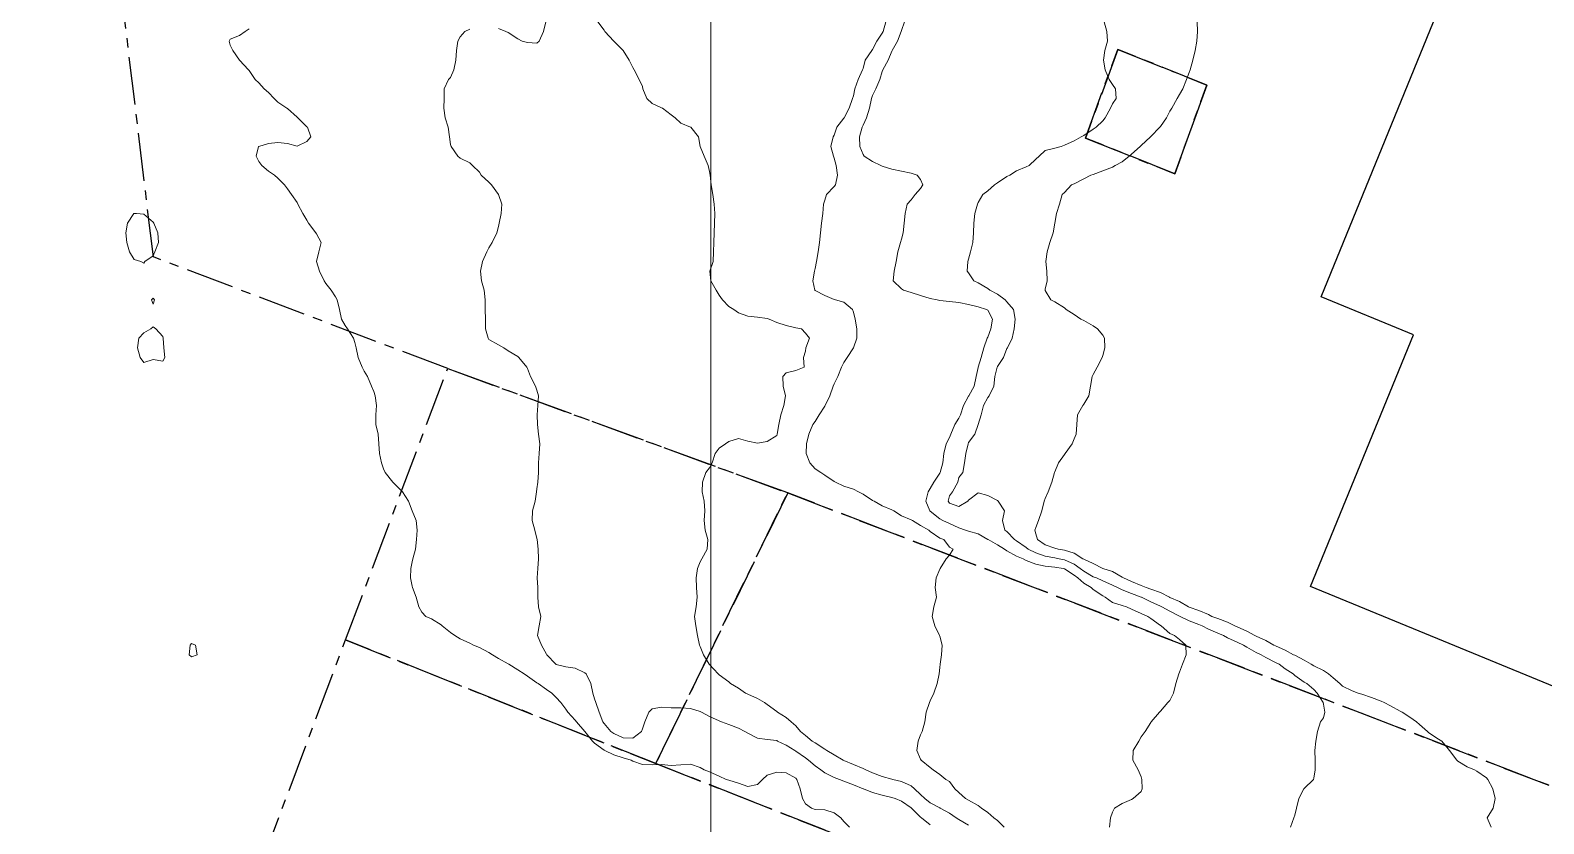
# Model space of a CAD drawing. Header units: centimetres. Extents: x 0 to 642158, y -847 to 649707.
# Drawn here: x 615931.3 to 616010.2, y 620509.9 to 620551.3 of the extents above; entities that cross this region are included whole.
import ezdxf

# ---------------------------------------------------------------- set-up
doc = ezdxf.new("R2010")
doc.units = ezdxf.units.CM
doc.header["$MEASUREMENT"] = 0
doc.linetypes.add('CENTERX2', pattern=[4, 2.5, -0.5, 0.5, -0.5])
doc.layers.add('MEV_grille', color=254, linetype='Continuous', lineweight=9)
doc.layers.add('WAL_topographie 0.5', color=253, linetype='Continuous', lineweight=20)
doc.layers.add('SPW_batiments', color=7, linetype='Continuous')
doc.layers.add('SPW_parcellaire cadastral', color=7, linetype='CENTERX2', lineweight=25, true_color=0xff0542)

# ---------------------------------------------------------------- blocks, each defined once
blk = doc.blocks.new('*U112')
at = {"layer": 'MEV_grille', "transparency": 33554687}
blk.add_lwpolyline([(0, 1825.476), (0, -1825.476)], dxfattribs=at)
blk = doc.blocks.new('*U113')
at = {"layer": 'MEV_grille', "color": 0, "linetype": 'ByBlock', "lineweight": -2, "transparency": 16777216}
blk.add_blockref('*U112', (600, 0), dxfattribs=at)

msp = doc.modelspace()

# ---------------------------------------------------------------- linework, layer by layer
at = {"layer": 'SPW_batiments'}
msp.add_lwpolyline([(616023.951, 620564.814), (616024.217, 620564.704), (616028.95, 620562.811), (616030.311, 620562.263), (616040.013, 620558.362), (616075.402, 620543.933), (616056.548, 620498.251), (616005.298, 620519.328), (615998.074, 620522.299), (616003.448, 620535.433), (615998.638, 620537.411), (616004.642, 620552.13), (616001.28, 620553.51), (616003.696, 620559.411), (616007.058, 620558.047), (616011.871, 620569.793), (616023.951, 620564.814)], dxfattribs=at)
at = {"layer": 'SPW_parcellaire cadastral'}
for points in [[(615931.337, 620592.858), (615971.151, 620581.229), (615978.826, 620600.883), (616144.289, 620510.138), (616116.745, 620468.333), (616017.034, 620509.432), (615970.821, 620527.189), (615953.097, 620533.669), (615937.755, 620539.488), (615931.337, 620592.858)], [(615986.35, 620545.692), (615990.998, 620543.824), (615992.667, 620548.454), (615988.023, 620550.314), (615986.35, 620545.692)], [(615986.35, 620545.692), (615988.023, 620550.314), (615992.667, 620548.454), (615990.998, 620543.824), (615986.35, 620545.692)], [(615970.821, 620527.189), (615963.942, 620513.073), (615947.771, 620519.521), (615953.097, 620533.669), (615970.821, 620527.189)], [(615970.821, 620527.189), (616017.034, 620509.432), (616010.006, 620494.955), (615963.942, 620513.073), (615970.821, 620527.189)], [(615942.016, 620504.175), (615947.771, 620519.521), (615963.942, 620513.073), (616010.006, 620494.955), (616002.982, 620480.589), (615942.016, 620504.175)]]:
    msp.add_lwpolyline(points, dxfattribs=at)
at = {"layer": 'WAL_topographie 0.5'}
for points in [[(615958.214, 620551.75), (615958.096, 620551.25), (615957.874, 620550.75), (615957.75, 620550.645), (615957.25, 620550.672), (615956.98, 620550.75), (615956.75, 620550.87), (615956.25, 620551.201), (615956.129, 620551.25), (615955.75, 620551.405)], [(615960.917, 620551.75), (615961.25, 620551.309), (615961.292, 620551.25), (615961.75, 620550.75), (615961.75, 620550.75), (615962.25, 620550.25), (615962.25, 620550.25), (615962.562, 620549.75), (615962.75, 620549.375), (615962.815, 620549.25), (615963.081, 620548.75), (615963.25, 620548.371), (615963.273, 620548.25), (615963.474, 620547.75), (615963.75, 620547.489), (615964.25, 620547.271), (615964.294, 620547.25), (615964.75, 620546.896), (615964.95, 620546.75), (615965.25, 620546.472), (615965.75, 620546.262), (615965.779, 620546.25), (615966.167, 620545.75), (615966.25, 620545.25), (615966.25, 620545.25), (615966.474, 620544.75), (615966.676, 620544.25), (615966.75, 620543.938), (615966.784, 620543.75), (615966.826, 620543.25), (615966.917, 620542.75), (615966.991, 620542.25), (615967.026, 620541.75), (615967.014, 620541.25), (615966.995, 620540.75), (615966.975, 620540.25), (615966.952, 620539.75), (615966.93, 620539.25), (615966.771, 620538.75), (615966.813, 620538.25), (615967.096, 620537.75), (615967.25, 620537.495), (615967.43, 620537.25), (615967.75, 620536.908), (615968.007, 620536.75), (615968.25, 620536.58), (615968.75, 620536.41), (615969.25, 620536.351), (615969.75, 620536.273), (615969.856, 620536.25), (615970.25, 620536.064), (615970.75, 620535.914), (615971.25, 620535.796), (615971.542, 620535.75), (615971.75, 620535.523), (615971.964, 620535.25), (615971.775, 620534.75), (615971.75, 620534.583), (615971.639, 620534.25), (615971.688, 620533.75), (615971.25, 620533.566), (615970.75, 620533.456), (615970.566, 620533.25), (615970.58, 620532.75), (615970.699, 620532.25), (615970.614, 620531.75), (615970.455, 620531.25), (615970.353, 620530.75), (615970.269, 620530.25), (615970.25, 620530.173), (615969.75, 620529.868), (615969.25, 620529.788), (615968.75, 620529.888), (615968.25, 620530.028), (615967.75, 620529.865), (615967.573, 620529.75), (615967.25, 620529.521), (615967.047, 620529.25), (615966.891, 620528.75), (615966.75, 620528.5), (615966.56, 620528.25), (615966.372, 620527.75), (615966.37, 620527.25), (615966.46, 620526.75), (615966.5, 620526.25), (615966.468, 620525.75), (615966.522, 620525.25), (615966.664, 620524.75), (615966.617, 620524.25), (615966.343, 620523.75), (615966.25, 620523.594), (615966.122, 620523.25), (615966.046, 620522.75), (615966.071, 620522.25), (615966.1, 620521.75), (615966.047, 620521.25), (615965.96, 620520.75), (615966.036, 620520.25), (615966.117, 620519.75), (615966.217, 620519.25), (615966.25, 620519.175), (615966.424, 620518.75), (615966.73, 620518.25), (615966.75, 620518.234), (615967.191, 620517.75), (615967.25, 620517.704), (615967.75, 620517.344), (615967.847, 620517.25), (615968.25, 620517.009), (615968.627, 620516.75), (615968.75, 620516.697), (615969.25, 620516.469), (615969.607, 620516.25), (615969.75, 620516.153), (615970.25, 620515.781), (615970.293, 620515.75), (615970.75, 620515.479), (615971.005, 620515.25), (615971.25, 620515.041), (615971.497, 620514.75), (615971.75, 620514.535), (615972.103, 620514.25), (615972.25, 620514.151), (615972.75, 620513.82), (615972.857, 620513.75), (615973.25, 620513.525), (615973.718, 620513.25), (615973.75, 620513.235), (615974.25, 620513.028), (615974.75, 620512.821), (615974.899, 620512.75), (615975.25, 620512.597), (615975.75, 620512.408), (615976.25, 620512.262), (615976.294, 620512.25), (615976.75, 620512.135), (615977.25, 620511.906), (615977.44, 620511.75), (615977.75, 620511.46), (615977.976, 620511.25), (615978.25, 620511.03), (615978.75, 620510.761), (615978.771, 620510.75), (615979.25, 620510.485), (615979.612, 620510.25), (615979.75, 620510.156), (615980.25, 620509.855)], [(615975.929, 620551.75), (615975.799, 620551.25), (615975.75, 620551.152), (615975.464, 620550.75), (615975.25, 620550.305), (615975.208, 620550.25), (615974.868, 620549.75), (615974.75, 620549.32), (615974.714, 620549.25), (615974.49, 620548.75), (615974.314, 620548.25), (615974.25, 620547.893), (615974.199, 620547.75), (615974.023, 620547.25), (615973.761, 620546.75), (615973.75, 620546.731), (615973.384, 620546.25), (615973.25, 620545.838), (615973.189, 620545.75), (615973.073, 620545.25), (615973.207, 620544.75), (615973.25, 620544.644), (615973.346, 620544.25), (615973.423, 620543.75), (615973.305, 620543.25), (615973.25, 620543.168), (615972.85, 620542.75), (615972.75, 620542.446), (615972.696, 620542.25), (615972.651, 620541.75), (615972.582, 620541.25), (615972.53, 620540.75), (615972.478, 620540.25), (615972.408, 620539.75), (615972.326, 620539.25), (615972.25, 620538.893), (615972.216, 620538.75), (615972.134, 620538.25), (615972.229, 620537.75), (615972.25, 620537.739), (615972.75, 620537.477), (615973.25, 620537.276), (615973.318, 620537.25), (615973.75, 620537.135), (615974.196, 620536.75), (615974.25, 620536.615), (615974.347, 620536.25), (615974.424, 620535.75), (615974.425, 620535.25), (615974.254, 620534.75), (615974.25, 620534.745), (615973.926, 620534.25), (615973.75, 620533.989), (615973.629, 620533.75), (615973.428, 620533.25), (615973.25, 620532.869), (615973.2, 620532.75), (615973.022, 620532.25), (615972.779, 620531.75), (615972.75, 620531.704), (615972.47, 620531.25), (615972.25, 620530.91), (615972.13, 620530.75), (615971.925, 620530.25), (615971.8, 620529.75), (615971.778, 620529.25), (615971.98, 620528.75), (615972.25, 620528.447), (615972.546, 620528.25), (615972.75, 620528.108), (615973.25, 620527.786), (615973.315, 620527.75), (615973.75, 620527.534), (615974.25, 620527.379), (615974.514, 620527.25), (615974.75, 620527.115), (615975.25, 620526.799), (615975.325, 620526.75), (615975.75, 620526.508), (615976.25, 620526.304), (615976.352, 620526.25), (615976.75, 620525.999), (615977.25, 620525.787), (615977.319, 620525.75), (615977.75, 620525.488), (615978.171, 620525.25), (615978.25, 620525.166), (615978.75, 620524.823), (615978.968, 620524.75), (615979.25, 620524.358), (615979.454, 620524.25), (615979.25, 620523.945), (615979.083, 620523.75), (615978.767, 620523.25), (615978.75, 620523.217), (615978.566, 620522.75), (615978.515, 620522.25), (615978.57, 620521.75), (615978.445, 620521.25), (615978.345, 620520.75), (615978.5, 620520.25), (615978.736, 620519.75), (615978.75, 620519.708), (615978.881, 620519.25), (615978.835, 620518.75), (615978.762, 620518.25), (615978.75, 620518.083), (615978.712, 620517.75), (615978.61, 620517.25), (615978.438, 620516.75), (615978.25, 620516.35), (615978.215, 620516.25), (615978.042, 620515.75), (615977.966, 620515.25), (615977.835, 620514.75), (615977.75, 620514.566), (615977.622, 620514.25), (615977.56, 620513.75), (615977.75, 620513.31), (615977.778, 620513.25), (615978.25, 620512.877), (615978.396, 620512.75), (615978.75, 620512.509), (615979.069, 620512.25), (615979.25, 620512.13), (615979.536, 620511.75), (615979.75, 620511.563), (615980.096, 620511.25), (615980.25, 620511.158), (615980.75, 620510.882), (615980.917, 620510.75), (615981.25, 620510.522), (615981.572, 620510.25), (615981.75, 620510.098), (615982.113, 620509.75)], [(615976.913, 620551.75), (615976.75, 620551.298), (615976.737, 620551.25), (615976.548, 620550.75), (615976.263, 620550.25), (615976.25, 620550.223), (615976.057, 620549.75), (615975.786, 620549.25), (615975.75, 620549.167), (615975.629, 620548.75), (615975.424, 620548.25), (615975.25, 620547.904), (615975.194, 620547.75), (615975.078, 620547.25), (615974.934, 620546.75), (615974.75, 620546.365), (615974.696, 620546.25), (615974.562, 620545.75), (615974.583, 620545.25), (615974.75, 620544.833), (615974.81, 620544.75), (615975.25, 620544.464), (615975.673, 620544.25), (615975.75, 620544.219), (615976.25, 620544.068), (615976.75, 620543.962), (615977.25, 620543.85), (615977.571, 620543.75), (615977.75, 620543.534), (615977.871, 620543.25), (615977.75, 620543.067), (615977.473, 620542.75), (615977.25, 620542.476), (615977.041, 620542.25), (615976.938, 620541.75), (615976.891, 620541.25), (615976.839, 620540.75), (615976.75, 620540.422), (615976.701, 620540.25), (615976.566, 620539.75), (615976.473, 620539.25), (615976.379, 620538.75), (615976.328, 620538.25), (615976.75, 620537.819), (615976.866, 620537.75), (615977.25, 620537.641), (615977.75, 620537.485), (615978.25, 620537.331), (615978.62, 620537.25), (615978.75, 620537.22), (615979.25, 620537.171), (615979.75, 620537.118), (615980.25, 620537.013), (615980.75, 620536.894), (615981.191, 620536.75), (615981.25, 620536.708), (615981.501, 620536.25), (615981.407, 620535.75), (615981.25, 620535.315), (615981.217, 620535.25), (615981.043, 620534.75), (615980.906, 620534.25), (615980.753, 620533.75), (615980.75, 620533.728), (615980.646, 620533.25), (615980.534, 620532.75), (615980.261, 620532.25), (615980.25, 620532.228), (615979.984, 620531.75), (615979.834, 620531.25), (615979.75, 620531.079), (615979.533, 620530.75), (615979.317, 620530.25), (615979.25, 620530.072), (615979.088, 620529.75), (615978.961, 620529.25), (615978.902, 620528.75), (615978.769, 620528.25), (615978.75, 620528.215), (615978.436, 620527.75), (615978.25, 620527.417), (615978.138, 620527.25), (615978.024, 620526.75), (615978.237, 620526.25), (615978.25, 620526.237), (615978.75, 620525.829), (615978.902, 620525.75), (615979.25, 620525.594), (615979.75, 620525.374), (615980.086, 620525.25), (615980.25, 620525.184), (615980.75, 620525.044), (615981.25, 620524.763), (615981.269, 620524.75), (615981.75, 620524.478), (615982.118, 620524.25), (615982.25, 620524.159), (615982.75, 620523.887), (615983.091, 620523.75), (615983.25, 620523.668), (615983.75, 620523.476), (615984.25, 620523.362), (615984.75, 620523.318), (615985.179, 620523.25), (615985.25, 620523.228), (615985.75, 620522.892), (615985.943, 620522.75), (615986.25, 620522.474), (615986.649, 620522.25), (615986.75, 620522.156), (615987.25, 620521.812), (615987.371, 620521.75), (615987.75, 620521.48), (615988.25, 620521.312), (615988.49, 620521.25), (615988.75, 620521.126), (615989.25, 620520.903), (615989.588, 620520.75), (615989.75, 620520.63), (615990.25, 620520.276), (615990.293, 620520.25), (615990.75, 620519.856), (615990.988, 620519.75), (615991.25, 620519.538), (615991.573, 620519.25), (615991.585, 620518.75), (615991.394, 620518.25), (615991.25, 620517.839), (615991.213, 620517.75), (615991.052, 620517.25), (615990.931, 620516.75), (615990.75, 620516.364), (615990.646, 620516.25), (615990.25, 620515.798), (615990.197, 620515.75), (615989.769, 620515.25), (615989.75, 620515.219), (615989.462, 620514.75), (615989.25, 620514.46), (615989.125, 620514.25), (615988.827, 620513.75), (615988.811, 620513.25), (615989.087, 620512.75), (615989.25, 620512.386), (615989.279, 620512.25), (615989.304, 620511.75), (615989.25, 620511.625), (615988.837, 620511.25), (615988.75, 620511.206), (615988.25, 620510.996), (615987.862, 620510.75), (615987.75, 620510.536), (615987.65, 620510.25), (615987.602, 620509.75)], [(615987.313, 620551.75), (615987.453, 620551.25), (615987.5, 620550.75), (615987.359, 620550.25), (615987.278, 620549.75), (615987.375, 620549.25), (615987.575, 620548.75), (615987.75, 620548.481), (615987.908, 620548.25), (615987.94, 620547.75), (615987.75, 620547.475), (615987.645, 620547.25), (615987.368, 620546.75), (615987.25, 620546.588), (615986.904, 620546.25), (615986.75, 620546.15), (615986.25, 620545.828), (615986.128, 620545.75), (615985.75, 620545.538), (615985.25, 620545.31), (615985.083, 620545.25), (615984.75, 620545.158), (615984.25, 620545.048), (615983.924, 620544.75), (615983.75, 620544.597), (615983.403, 620544.25), (615983.25, 620544.192), (615982.75, 620543.986), (615982.394, 620543.75), (615982.25, 620543.684), (615981.75, 620543.359), (615981.607, 620543.25), (615981.25, 620542.946), (615980.988, 620542.75), (615980.75, 620542.323), (615980.72, 620542.25), (615980.585, 620541.75), (615980.522, 620541.25), (615980.509, 620540.75), (615980.466, 620540.25), (615980.345, 620539.75), (615980.25, 620539.37), (615980.219, 620539.25), (615980.183, 620538.75), (615980.25, 620538.654), (615980.52, 620538.25), (615980.75, 620538.146), (615981.25, 620537.847), (615981.366, 620537.75), (615981.75, 620537.558), (615982.16, 620537.25), (615982.25, 620537.151), (615982.585, 620536.75), (615982.672, 620536.25), (615982.628, 620535.75), (615982.524, 620535.25), (615982.275, 620534.75), (615982.25, 620534.716), (615982.078, 620534.25), (615981.75, 620533.782), (615981.737, 620533.75), (615981.623, 620533.25), (615981.569, 620532.75), (615981.32, 620532.25), (615981.25, 620532.164), (615981.033, 620531.75), (615980.91, 620531.25), (615980.75, 620530.76), (615980.748, 620530.75), (615980.571, 620530.25), (615980.25, 620529.81), (615980.229, 620529.75), (615980.112, 620529.25), (615980.04, 620528.75), (615979.944, 620528.25), (615979.75, 620527.99), (615979.684, 620527.75), (615979.42, 620527.25), (615979.25, 620527.034), (615979.182, 620526.75), (615979.25, 620526.658), (615979.75, 620526.486), (615980.217, 620526.75), (615980.25, 620526.809), (615980.75, 620527.183), (615981.25, 620527.045), (615981.75, 620526.783), (615981.788, 620526.75), (615982.123, 620526.25), (615982.017, 620525.75), (615982.145, 620525.25), (615982.25, 620525.179), (615982.639, 620524.75), (615982.75, 620524.685), (615983.25, 620524.347), (615983.363, 620524.25), (615983.75, 620524.065), (615984.25, 620523.882), (615984.75, 620523.796), (615984.966, 620523.75), (615985.25, 620523.693), (615985.75, 620523.463), (615986.068, 620523.25), (615986.25, 620523.11), (615986.75, 620522.819), (615986.914, 620522.75), (615987.25, 620522.601), (615987.75, 620522.381), (615988.014, 620522.25), (615988.25, 620522.128), (615988.75, 620521.937), (615989.25, 620521.755), (615989.261, 620521.75), (615989.75, 620521.515), (615990.25, 620521.287), (615990.328, 620521.25), (615990.75, 620521.018), (615991.25, 620520.762), (615991.276, 620520.75), (615991.75, 620520.518), (615992.25, 620520.32), (615992.42, 620520.25), (615992.75, 620520.085), (615993.25, 620519.869), (615993.534, 620519.75), (615993.75, 620519.629), (615994.25, 620519.4), (615994.585, 620519.25), (615994.75, 620519.149), (615995.25, 620518.872), (615995.505, 620518.75), (615995.75, 620518.603), (615996.25, 620518.345), (615996.444, 620518.25), (615996.75, 620518.007), (615997.168, 620517.75), (615997.25, 620517.672), (615997.75, 620517.322), (615997.887, 620517.25), (615998.25, 620516.936), (615998.42, 620516.75), (615998.735, 620516.25), (615998.75, 620516.167), (615998.83, 620515.75), (615998.75, 620515.45), (615998.594, 620515.25), (615998.439, 620514.75), (615998.355, 620514.25), (615998.305, 620513.75), (615998.325, 620513.25), (615998.326, 620512.75), (615998.25, 620512.306), (615998.233, 620512.25), (615997.75, 620511.782), (615997.721, 620511.75), (615997.468, 620511.25), (615997.353, 620510.75), (615997.25, 620510.386), (615997.209, 620510.25), (615997.027, 620509.75)], [(615992.171, 620551.75), (615992.177, 620551.25), (615992.148, 620550.75), (615992.063, 620550.25), (615991.943, 620549.75), (615991.795, 620549.25), (615991.75, 620549.104), (615991.619, 620548.75), (615991.418, 620548.25), (615991.25, 620547.955), (615991.126, 620547.75), (615990.84, 620547.25), (615990.75, 620547.096), (615990.571, 620546.75), (615990.25, 620546.292), (615990.222, 620546.25), (615989.75, 620545.767), (615989.733, 620545.75), (615989.25, 620545.295), (615989.199, 620545.25), (615988.75, 620544.857), (615988.616, 620544.75), (615988.25, 620544.451), (615987.886, 620544.25), (615987.75, 620544.175), (615987.25, 620543.972), (615986.75, 620543.792), (615986.623, 620543.75), (615986.25, 620543.556), (615985.75, 620543.31), (615985.621, 620543.25), (615985.25, 620542.855), (615985.127, 620542.75), (615984.991, 620542.25), (615984.839, 620541.75), (615984.75, 620541.25), (615984.75, 620541.25), (615984.654, 620540.75), (615984.487, 620540.25), (615984.341, 620539.75), (615984.281, 620539.25), (615984.323, 620538.75), (615984.34, 620538.25), (615984.25, 620537.803), (615984.241, 620537.75), (615984.25, 620537.734), (615984.545, 620537.25), (615984.75, 620537.157), (615985.25, 620536.842), (615985.334, 620536.75), (615985.75, 620536.488), (615986.108, 620536.25), (615986.25, 620536.174), (615986.75, 620535.906), (615986.965, 620535.75), (615987.25, 620535.406), (615987.33, 620535.25), (615987.348, 620534.75), (615987.25, 620534.351), (615987.223, 620534.25), (615986.952, 620533.75), (615986.75, 620533.357), (615986.696, 620533.25), (615986.611, 620532.75), (615986.512, 620532.25), (615986.25, 620531.813), (615986.198, 620531.75), (615985.922, 620531.25), (615985.892, 620530.75), (615985.854, 620530.25), (615985.75, 620530.008), (615985.643, 620529.75), (615985.294, 620529.25), (615985.25, 620529.195), (615984.941, 620528.75), (615984.75, 620528.281), (615984.738, 620528.25), (615984.589, 620527.75), (615984.393, 620527.25), (615984.25, 620526.894), (615984.198, 620526.75), (615984.07, 620526.25), (615983.895, 620525.75), (615983.75, 620525.388), (615983.707, 620525.25), (615983.75, 620525.058), (615983.851, 620524.75), (615984.25, 620524.482), (615984.75, 620524.31), (615984.925, 620524.25), (615985.25, 620524.202), (615985.75, 620524.043), (615986.215, 620523.75), (615986.25, 620523.731), (615986.75, 620523.502), (615987.25, 620523.252), (615987.253, 620523.25), (615987.75, 620523.09), (615988.25, 620522.798), (615988.318, 620522.75), (615988.75, 620522.559), (615989.25, 620522.361), (615989.505, 620522.25), (615989.75, 620522.168), (615990.25, 620521.994), (615990.72, 620521.75), (615990.75, 620521.737), (615991.25, 620521.517), (615991.716, 620521.25), (615991.75, 620521.235), (615992.25, 620521.059), (615992.75, 620520.851), (615992.939, 620520.75), (615993.25, 620520.634), (615993.75, 620520.449), (615994.135, 620520.25), (615994.25, 620520.203), (615994.75, 620519.981), (615995.165, 620519.75), (615995.25, 620519.711), (615995.75, 620519.49), (615996.162, 620519.25), (615996.25, 620519.208), (615996.75, 620518.991), (615997.197, 620518.75), (615997.25, 620518.722), (615997.75, 620518.462), (615998.111, 620518.25), (615998.25, 620518.176), (615998.75, 620517.925), (615999.018, 620517.75), (615999.25, 620517.55), (615999.606, 620517.25), (615999.75, 620517.113), (616000.25, 620516.867), (616000.561, 620516.75), (616000.75, 620516.685), (616001.25, 620516.51), (616001.75, 620516.329), (616001.915, 620516.25), (616002.25, 620516.076), (616002.75, 620515.81), (616002.849, 620515.75), (616003.25, 620515.499), (616003.595, 620515.25), (616003.75, 620515.111), (616004.177, 620514.75), (616004.25, 620514.679), (616004.75, 620514.349), (616004.913, 620514.25), (616005.25, 620513.849), (616005.329, 620513.75), (616005.709, 620513.25), (616005.75, 620513.201), (616006.25, 620512.905), (616006.625, 620512.75), (616006.75, 620512.686), (616007.25, 620512.335), (616007.327, 620512.25), (616007.579, 620511.75), (616007.698, 620511.25), (616007.59, 620510.75), (616007.278, 620510.25), (616007.5, 620509.75)], [(615942.75, 620551.389), (615942.541, 620551.25), (615942.25, 620551.032), (615941.75, 620550.85), (615941.7, 620550.75), (615941.75, 620550.528), (615941.897, 620550.25), (615942.25, 620549.75), (615942.25, 620549.75), (615942.711, 620549.25), (615942.75, 620549.215), (615943.053, 620548.75), (615943.25, 620548.567), (615943.538, 620548.25), (615943.75, 620548.06), (615944.05, 620547.75), (615944.25, 620547.559), (615944.718, 620547.25), (615944.75, 620547.224), (615945.25, 620546.776), (615945.279, 620546.75), (615945.75, 620546.279), (615945.795, 620546.25), (615945.959, 620545.75), (615945.75, 620545.513), (615945.25, 620545.264), (615944.75, 620545.413), (615944.25, 620545.453), (615943.75, 620545.412), (615943.25, 620545.257), (615943.241, 620545.25), (615943.111, 620544.75), (615943.25, 620544.472), (615943.408, 620544.25), (615943.75, 620543.967), (615944.062, 620543.75), (615944.25, 620543.6), (615944.583, 620543.25), (615944.75, 620543.038), (615944.948, 620542.75), (615945.25, 620542.324), (615945.293, 620542.25), (615945.548, 620541.75), (615945.75, 620541.412), (615945.839, 620541.25), (615946.218, 620540.75), (615946.25, 620540.694), (615946.505, 620540.25), (615946.378, 620539.75), (615946.25, 620539.25), (615946.417, 620538.75), (615946.659, 620538.25), (615946.75, 620538.113), (615947.017, 620537.75), (615947.25, 620537.416), (615947.337, 620537.25), (615947.461, 620536.75), (615947.559, 620536.25), (615947.75, 620535.917), (615947.872, 620535.75), (615948.194, 620535.25), (615948.25, 620535.023), (615948.333, 620534.75), (615948.426, 620534.25), (615948.632, 620533.75), (615948.75, 620533.536), (615948.912, 620533.25), (615949.122, 620532.75), (615949.25, 620532.472), (615949.321, 620532.25), (615949.381, 620531.75), (615949.343, 620531.25), (615949.357, 620530.75), (615949.465, 620530.25), (615949.512, 620529.75), (615949.535, 620529.25), (615949.652, 620528.75), (615949.75, 620528.45), (615949.833, 620528.25), (615950.234, 620527.75), (615950.25, 620527.737), (615950.75, 620527.25), (615950.75, 620527.25), (615951.052, 620526.75), (615951.25, 620526.25), (615951.25, 620526.25), (615951.454, 620525.75), (615951.503, 620525.25), (615951.474, 620524.75), (615951.414, 620524.25), (615951.287, 620523.75), (615951.25, 620523.596), (615951.17, 620523.25), (615951.162, 620522.75), (615951.25, 620522.33), (615951.27, 620522.25), (615951.451, 620521.75), (615951.591, 620521.25), (615951.75, 620520.974), (615951.966, 620520.75), (615952.25, 620520.626), (615952.75, 620520.312), (615952.811, 620520.25), (615953.25, 620519.913), (615953.462, 620519.75), (615953.75, 620519.571), (615954.25, 620519.354), (615954.45, 620519.25), (615954.75, 620519.119), (615955.25, 620518.86), (615955.428, 620518.75), (615955.75, 620518.555), (615956.25, 620518.269), (615956.281, 620518.25), (615956.75, 620517.963), (615957.089, 620517.75), (615957.25, 620517.63), (615957.75, 620517.29), (615957.818, 620517.25), (615958.25, 620516.93), (615958.526, 620516.75), (615958.75, 620516.523), (615958.991, 620516.25), (615959.25, 620515.917), (615959.367, 620515.75), (615959.75, 620515.341), (615959.815, 620515.25), (615960.25, 620514.752), (615960.252, 620514.75), (615960.652, 620514.25), (615960.75, 620514.143), (615961.25, 620513.768), (615961.287, 620513.75), (615961.75, 620513.524), (615962.25, 620513.367), (615962.656, 620513.25), (615962.75, 620513.205), (615963.25, 620513.019), (615963.75, 620513.005), (615964.25, 620513.027), (615964.75, 620512.975), (615965.25, 620513.003), (615965.75, 620513.038), (615966.25, 620512.871), (615966.462, 620512.75), (615966.75, 620512.64), (615967.25, 620512.415), (615967.61, 620512.25), (615967.75, 620512.2), (615968.25, 620512.049), (615968.75, 620511.88), (615969.25, 620511.988), (615969.506, 620512.25), (615969.75, 620512.465), (615970.25, 620512.627), (615970.75, 620512.586), (615971.25, 620512.313), (615971.305, 620512.25), (615971.47, 620511.75), (615971.589, 620511.25), (615971.75, 620510.976), (615972.067, 620510.75), (615972.25, 620510.674), (615972.75, 620510.653), (615973.25, 620510.504), (615973.589, 620510.25), (615973.75, 620510.05), (615974.046, 620509.75)], [(615954.25, 620551.361), (615953.992, 620551.25), (615953.75, 620550.972), (615953.628, 620550.75), (615953.552, 620550.25), (615953.529, 620549.75), (615953.417, 620549.25), (615953.25, 620548.841), (615953.139, 620548.75), (615952.917, 620548.25), (615952.911, 620547.75), (615952.889, 620547.25), (615952.971, 620546.75), (615953.121, 620546.25), (615953.185, 620545.75), (615953.25, 620545.35), (615953.274, 620545.25), (615953.63, 620544.75), (615953.75, 620544.635), (615954.25, 620544.4), (615954.386, 620544.25), (615954.75, 620543.917), (615954.839, 620543.75), (615955.25, 620543.394), (615955.377, 620543.25), (615955.75, 620542.75), (615955.75, 620542.75), (615955.919, 620542.25), (615955.892, 620541.75), (615955.779, 620541.25), (615955.75, 620541.083), (615955.652, 620540.75), (615955.411, 620540.25), (615955.25, 620539.969), (615955.144, 620539.75), (615954.912, 620539.25), (615954.806, 620538.75), (615954.856, 620538.25), (615954.995, 620537.75), (615955.052, 620537.25), (615955.052, 620536.75), (615955.074, 620536.25), (615955.075, 620535.75), (615955.21, 620535.25), (615955.25, 620535.193), (615955.75, 620534.908), (615956.023, 620534.75), (615956.25, 620534.599), (615956.75, 620534.293), (615956.806, 620534.25), (615957.221, 620533.75), (615957.25, 620533.679), (615957.417, 620533.25), (615957.676, 620532.75), (615957.75, 620532.55), (615957.827, 620532.25), (615957.79, 620531.75), (615957.759, 620531.25), (615957.786, 620530.75), (615957.833, 620530.25), (615957.892, 620529.75), (615957.873, 620529.25), (615957.826, 620528.75), (615957.838, 620528.25), (615957.8, 620527.75), (615957.75, 620527.393), (615957.731, 620527.25), (615957.653, 620526.75), (615957.523, 620526.25), (615957.507, 620525.75), (615957.643, 620525.25), (615957.75, 620524.809), (615957.765, 620524.75), (615957.812, 620524.25), (615957.831, 620523.75), (615957.804, 620523.25), (615957.77, 620522.75), (615957.788, 620522.25), (615957.789, 620521.75), (615957.838, 620521.25), (615957.947, 620520.75), (615957.857, 620520.25), (615957.773, 620519.75), (615957.982, 620519.25), (615958.25, 620518.781), (615958.262, 620518.75), (615958.74, 620518.25), (615958.75, 620518.245), (615959.25, 620518.114), (615959.75, 620518.043), (615960.25, 620517.81), (615960.309, 620517.75), (615960.558, 620517.25), (615960.664, 620516.75), (615960.75, 620516.449), (615960.815, 620516.25), (615960.997, 620515.75), (615961.189, 620515.25), (615961.25, 620515.156), (615961.596, 620514.75), (615961.75, 620514.634), (615962.25, 620514.414), (615962.75, 620514.394), (615963.202, 620514.75), (615963.25, 620514.892), (615963.369, 620515.25), (615963.585, 620515.75), (615963.75, 620515.936), (615964.25, 620516.018), (615964.75, 620515.985), (615965.25, 620515.979), (615965.75, 620515.94), (615966.25, 620515.79), (615966.328, 620515.75), (615966.75, 620515.534), (615967.25, 620515.299), (615967.372, 620515.25), (615967.75, 620515.115), (615968.25, 620514.925), (615968.59, 620514.75), (615968.75, 620514.661), (615969.25, 620514.398), (615969.75, 620514.336), (615970.25, 620514.275), (615970.298, 620514.25), (615970.75, 620514.033), (615971.194, 620513.75), (615971.25, 620513.716), (615971.75, 620513.371), (615971.913, 620513.25), (615972.25, 620512.964), (615972.553, 620512.75), (615972.75, 620512.596), (615973.25, 620512.352), (615973.527, 620512.25), (615973.75, 620512.162), (615974.25, 620511.964), (615974.75, 620511.758), (615974.772, 620511.75), (615975.25, 620511.569), (615975.75, 620511.433), (615976.25, 620511.307), (615976.417, 620511.25), (615976.75, 620511.114), (615977.25, 620510.77), (615977.271, 620510.75), (615977.75, 620510.28), (615977.789, 620510.25), (615978.25, 620509.871)], [(615937.31, 620539.25), (615937.25, 620539.171), (615937.1, 620539.25), (615936.75, 620539.363), (615936.515, 620539.75), (615936.375, 620540.25), (615936.327, 620540.75), (615936.4, 620541.25), (615936.737, 620541.75), (615936.75, 620541.764), (615936.875, 620541.75), (615937.25, 620541.727), (615937.75, 620541.296), (615937.78, 620541.25), (615937.986, 620540.75), (615938.017, 620540.25), (615937.839, 620539.75), (615937.75, 620539.555), (615937.31, 620539.25)], [(615937.806, 620537.25), (615937.75, 620537.036), (615937.65, 620537.25), (615937.75, 620537.338), (615937.806, 620537.25)], [(615938.344, 620534.25), (615938.25, 620534.062), (615937.75, 620534.145), (615937.25, 620533.983), (615937.059, 620534.25), (615936.93, 620534.75), (615936.988, 620535.25), (615937.25, 620535.539), (615937.614, 620535.75), (615937.75, 620535.85), (615937.875, 620535.75), (615938.25, 620535.341), (615938.268, 620535.25), (615938.297, 620534.75), (615938.344, 620534.25)], [(615940.039, 620518.75), (615939.75, 620518.644), (615939.622, 620518.75), (615939.675, 620519.25), (615939.75, 620519.333), (615939.95, 620519.25), (615940.039, 620518.75)]]:
    msp.add_lwpolyline(points, dxfattribs=at)

# ---------------------------------------------------------------- block references
at = {"layer": 'MEV_grille', "transparency": 33554687}
msp.add_blockref('*U113', (615366.814, 620593.644), dxfattribs=at)

doc.saveas('drawing.dxf')
